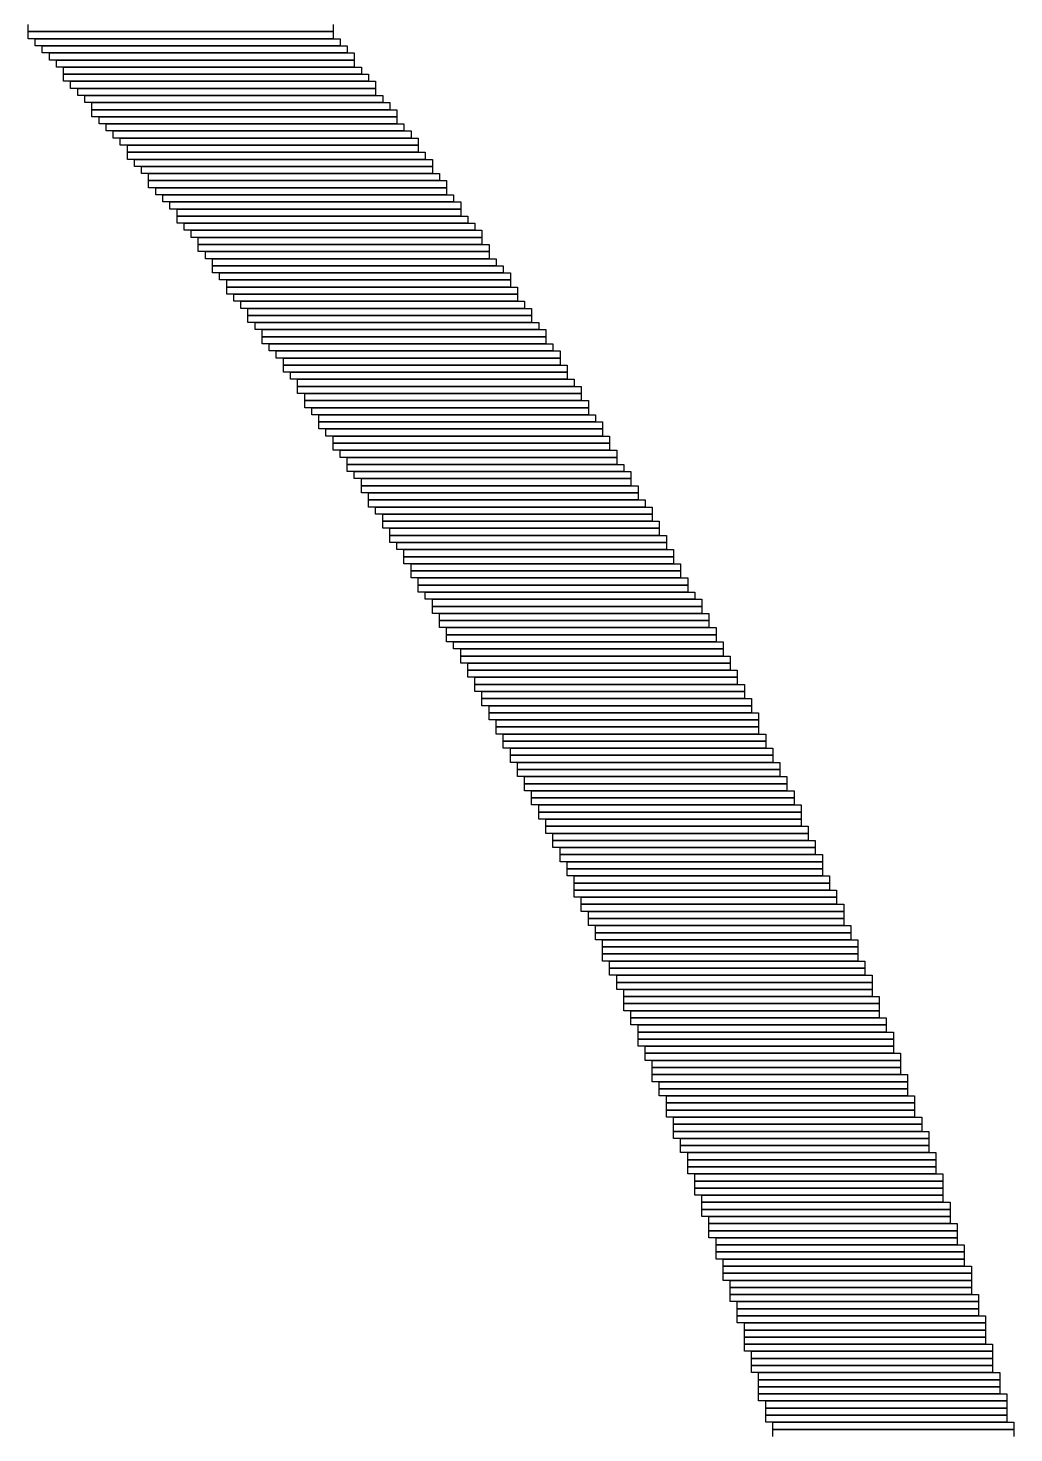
# Model space of a CAD drawing. Extents: x 24 to 1007, y 0 to 1020.
# Drawn here: x 854 to 993, y 632.5 to 830.5 of the extents above; entities that cross this region are included whole.
import ezdxf

# ---------------------------------------------------------------- set-up
doc = ezdxf.new("R2010")
doc.units = 0

msp = doc.modelspace()

# ---------------------------------------------------------------- linework, layer by layer
for p, q in [((854, 830), (854, 831)), ((897, 830), (854, 830)), ((854, 830), (897, 830)), ((854, 829), (854, 830)), ((897, 831), (897, 830)), ((897, 830), (897, 829)), ((897, 829), (854, 829)), ((855, 829), (898, 829)), ((855, 828), (855, 829)), ((898, 828), (855, 828)), ((856, 828), (899, 828)), ((856, 827), (856, 828)), ((898, 829), (898, 828)), ((899, 828), (899, 827)), ((899, 827), (856, 827)), ((857, 827), (900, 827)), ((857, 826), (857, 827)), ((900, 826), (857, 826)), ((858, 826), (900, 826)), ((858, 825), (858, 826)), ((900, 827), (900, 826)), ((900, 826), (900, 825)), ((900, 825), (858, 825)), ((859, 825), (901, 825)), ((859, 824), (859, 825)), ((901, 824), (859, 824)), ((859, 824), (902, 824)), ((859, 823), (859, 824)), ((901, 825), (901, 824)), ((902, 824), (902, 823)), ((902, 823), (859, 823)), ((860, 823), (903, 823)), ((860, 822), (860, 823)), ((903, 822), (860, 822)), ((861, 822), (903, 822)), ((861, 821), (861, 822)), ((903, 823), (903, 822)), ((903, 822), (903, 821)), ((903, 821), (861, 821)), ((862, 821), (904, 821)), ((862, 820), (862, 821)), ((904, 820), (862, 820)), ((863, 820), (905, 820)), ((863, 819), (863, 820)), ((904, 821), (904, 820)), ((905, 820), (905, 819)), ((905, 819), (863, 819)), ((863, 819), (906, 819)), ((863, 818), (863, 819)), ((906, 818), (863, 818)), ((864, 818), (906, 818)), ((864, 817), (864, 818)), ((906, 819), (906, 818)), ((906, 818), (906, 817)), ((906, 817), (864, 817)), ((865, 817), (907, 817)), ((865, 816), (865, 817)), ((907, 816), (865, 816)), ((866, 816), (908, 816)), ((866, 815), (866, 816)), ((907, 817), (907, 816)), ((908, 816), (908, 815)), ((908, 815), (866, 815)), ((867, 815), (909, 815)), ((867, 814), (867, 815)), ((909, 814), (867, 814)), ((868, 814), (909, 814)), ((868, 813), (868, 814)), ((909, 815), (909, 814)), ((909, 814), (909, 813)), ((909, 813), (868, 813)), ((868, 813), (910, 813)), ((868, 812), (868, 813)), ((910, 812), (868, 812)), ((869, 812), (911, 812)), ((869, 811), (869, 812)), ((910, 813), (910, 812)), ((911, 812), (911, 811)), ((911, 811), (869, 811)), ((870, 811), (911, 811)), ((870, 810), (870, 811)), ((911, 810), (870, 810)), ((871, 810), (912, 810)), ((871, 809), (871, 810)), ((911, 811), (911, 810)), ((912, 810), (912, 809)), ((912, 809), (871, 809)), ((871, 809), (913, 809)), ((871, 808), (871, 809)), ((913, 808), (871, 808)), ((872, 808), (913, 808)), ((872, 807), (872, 808)), ((913, 809), (913, 808)), ((913, 808), (913, 807)), ((913, 807), (872, 807)), ((873, 807), (914, 807)), ((873, 806), (873, 807)), ((914, 806), (873, 806)), ((874, 806), (915, 806)), ((874, 805), (874, 806)), ((914, 807), (914, 806)), ((915, 806), (915, 805)), ((915, 805), (874, 805)), ((875, 805), (915, 805)), ((875, 804), (875, 805)), ((915, 804), (875, 804)), ((875, 804), (916, 804)), ((875, 803), (875, 804)), ((915, 805), (915, 804)), ((916, 804), (916, 803)), ((916, 803), (875, 803)), ((876, 803), (917, 803)), ((876, 802), (876, 803)), ((917, 802), (876, 802)), ((877, 802), (918, 802)), ((877, 801), (877, 802)), ((917, 803), (917, 802)), ((918, 802), (918, 801)), ((918, 801), (877, 801)), ((878, 801), (918, 801)), ((878, 800), (878, 801)), ((918, 800), (878, 800)), ((878, 800), (919, 800)), ((878, 799), (878, 800)), ((918, 801), (918, 800)), ((919, 800), (919, 799)), ((919, 799), (878, 799)), ((879, 799), (919, 799)), ((879, 798), (879, 799)), ((919, 798), (879, 798)), ((880, 798), (920, 798)), ((880, 797), (880, 798)), ((919, 799), (919, 798)), ((920, 798), (920, 797)), ((920, 797), (880, 797)), ((880, 797), (921, 797)), ((880, 796), (880, 797)), ((921, 796), (880, 796)), ((881, 796), (922, 796)), ((881, 795), (881, 796)), ((921, 797), (921, 796)), ((922, 796), (922, 795)), ((922, 795), (881, 795)), ((882, 795), (922, 795)), ((882, 794), (882, 795)), ((922, 794), (882, 794)), ((882, 794), (923, 794)), ((882, 793), (882, 794)), ((922, 795), (922, 794)), ((923, 794), (923, 793)), ((923, 793), (882, 793)), ((883, 793), (923, 793)), ((883, 792), (883, 793)), ((923, 792), (883, 792)), ((884, 792), (924, 792)), ((884, 791), (884, 792)), ((923, 793), (923, 792)), ((924, 792), (924, 791)), ((924, 791), (884, 791)), ((885, 791), (925, 791)), ((885, 790), (885, 791)), ((925, 791), (925, 790)), ((925, 790), (885, 790)), ((885, 790), (925, 790)), ((885, 789), (885, 790)), ((925, 789), (885, 789)), ((886, 789), (926, 789)), ((886, 788), (886, 789)), ((925, 790), (925, 789)), ((926, 789), (926, 788)), ((926, 788), (886, 788)), ((887, 788), (927, 788)), ((887, 787), (887, 788)), ((927, 787), (887, 787)), ((887, 787), (927, 787)), ((887, 786), (887, 787)), ((927, 788), (927, 787)), ((927, 787), (927, 786)), ((927, 786), (887, 786)), ((888, 786), (928, 786)), ((888, 785), (888, 786)), ((928, 785), (888, 785)), ((889, 785), (929, 785)), ((889, 784), (889, 785)), ((928, 786), (928, 785)), ((929, 785), (929, 784)), ((929, 784), (889, 784)), ((890, 784), (929, 784)), ((890, 783), (890, 784)), ((929, 783), (890, 783)), ((890, 783), (930, 783)), ((890, 782), (890, 783)), ((929, 784), (929, 783)), ((930, 783), (930, 782)), ((930, 782), (890, 782)), ((891, 782), (930, 782)), ((891, 781), (891, 782)), ((930, 781), (891, 781)), ((892, 781), (931, 781)), ((892, 780), (892, 781)), ((930, 782), (930, 781)), ((931, 781), (931, 780)), ((931, 780), (892, 780)), ((892, 780), (932, 780)), ((892, 779), (892, 780)), ((932, 779), (892, 779)), ((893, 779), (932, 779)), ((893, 778), (893, 779)), ((932, 780), (932, 779)), ((932, 779), (932, 778)), ((932, 778), (893, 778)), ((893, 778), (933, 778)), ((893, 777), (893, 778)), ((933, 777), (893, 777)), ((894, 777), (933, 777)), ((894, 776), (894, 777)), ((933, 778), (933, 777)), ((933, 777), (933, 776)), ((933, 776), (894, 776)), ((895, 776), (934, 776)), ((895, 775), (895, 776)), ((934, 775), (895, 775)), ((895, 775), (935, 775)), ((895, 774), (895, 775)), ((934, 776), (934, 775)), ((935, 775), (935, 774)), ((935, 774), (895, 774)), ((896, 774), (935, 774)), ((896, 773), (896, 774)), ((935, 773), (896, 773)), ((897, 773), (936, 773)), ((897, 772), (897, 773)), ((935, 774), (935, 773)), ((936, 773), (936, 772)), ((936, 772), (897, 772)), ((897, 772), (936, 772)), ((897, 771), (897, 772)), ((936, 771), (897, 771)), ((898, 771), (937, 771)), ((898, 770), (898, 771)), ((936, 772), (936, 771)), ((937, 771), (937, 770)), ((937, 770), (898, 770)), ((899, 770), (937, 770)), ((899, 769), (899, 770)), ((937, 769), (899, 769)), ((899, 769), (938, 769)), ((899, 768), (899, 769)), ((937, 770), (937, 769)), ((938, 769), (938, 768)), ((938, 768), (899, 768)), ((900, 768), (939, 768)), ((900, 767), (900, 768)), ((939, 767), (900, 767)), ((901, 767), (939, 767)), ((901, 766), (901, 767)), ((939, 768), (939, 767)), ((939, 767), (939, 766)), ((939, 766), (901, 766)), ((901, 766), (940, 766)), ((901, 765), (901, 766)), ((940, 765), (901, 765)), ((902, 765), (940, 765)), ((902, 764), (902, 765)), ((940, 766), (940, 765)), ((940, 765), (940, 764)), ((940, 764), (902, 764)), ((902, 764), (941, 764)), ((902, 763), (902, 764)), ((941, 763), (902, 763)), ((903, 763), (942, 763)), ((903, 762), (903, 763)), ((941, 764), (941, 763)), ((942, 763), (942, 762)), ((942, 762), (903, 762)), ((904, 762), (942, 762)), ((904, 761), (904, 762)), ((942, 761), (904, 761)), ((904, 761), (943, 761)), ((904, 760), (904, 761)), ((942, 762), (942, 761)), ((943, 761), (943, 760)), ((943, 760), (904, 760)), ((905, 760), (943, 760)), ((905, 759), (905, 760)), ((943, 759), (905, 759)), ((905, 759), (944, 759)), ((905, 758), (905, 759)), ((943, 760), (943, 759)), ((944, 759), (944, 758)), ((944, 758), (905, 758)), ((906, 758), (944, 758)), ((906, 757), (906, 758)), ((944, 757), (906, 757)), ((907, 757), (945, 757)), ((907, 756), (907, 757)), ((944, 758), (944, 757)), ((945, 757), (945, 756)), ((945, 756), (907, 756)), ((907, 756), (945, 756)), ((907, 755), (907, 756)), ((945, 755), (907, 755)), ((908, 755), (946, 755)), ((908, 754), (908, 755)), ((945, 756), (945, 755)), ((946, 755), (946, 754)), ((946, 754), (908, 754)), ((908, 754), (946, 754)), ((908, 753), (908, 754)), ((946, 753), (908, 753)), ((909, 753), (947, 753)), ((909, 752), (909, 753)), ((946, 754), (946, 753)), ((947, 753), (947, 752)), ((947, 752), (909, 752)), ((909, 752), (947, 752)), ((909, 751), (909, 752)), ((947, 751), (909, 751)), ((910, 751), (948, 751)), ((910, 750), (910, 751)), ((947, 752), (947, 751)), ((948, 751), (948, 750)), ((948, 750), (910, 750)), ((911, 750), (949, 750)), ((911, 749), (911, 750)), ((949, 749), (911, 749)), ((911, 749), (949, 749)), ((911, 748), (911, 749)), ((949, 750), (949, 749)), ((949, 749), (949, 748)), ((949, 748), (911, 748)), ((912, 748), (950, 748)), ((912, 747), (912, 748)), ((950, 747), (912, 747)), ((912, 747), (950, 747)), ((912, 746), (912, 747)), ((950, 748), (950, 747)), ((950, 747), (950, 746)), ((950, 746), (912, 746)), ((913, 746), (951, 746)), ((913, 745), (913, 746)), ((951, 745), (913, 745)), ((913, 745), (951, 745)), ((913, 744), (913, 745)), ((951, 746), (951, 745)), ((951, 745), (951, 744)), ((951, 744), (913, 744)), ((914, 744), (952, 744)), ((914, 743), (914, 744)), ((952, 743), (914, 743)), ((915, 743), (952, 743)), ((915, 742), (915, 743)), ((952, 744), (952, 743)), ((952, 743), (952, 742)), ((952, 742), (915, 742)), ((915, 742), (953, 742)), ((915, 741), (915, 742)), ((953, 741), (915, 741)), ((916, 741), (953, 741)), ((916, 740), (916, 741)), ((953, 742), (953, 741)), ((953, 741), (953, 740)), ((953, 740), (916, 740)), ((916, 740), (954, 740)), ((916, 739), (916, 740)), ((954, 739), (916, 739)), ((917, 739), (954, 739)), ((917, 738), (917, 739)), ((954, 740), (954, 739)), ((954, 739), (954, 738)), ((954, 738), (917, 738)), ((917, 738), (955, 738)), ((917, 737), (917, 738)), ((955, 737), (917, 737)), ((918, 737), (955, 737)), ((918, 736), (918, 737)), ((955, 738), (955, 737)), ((955, 737), (955, 736)), ((955, 736), (918, 736)), ((918, 736), (956, 736)), ((918, 735), (918, 736)), ((956, 735), (918, 735)), ((919, 735), (956, 735)), ((919, 734), (919, 735)), ((956, 736), (956, 735)), ((956, 735), (956, 734)), ((956, 734), (919, 734)), ((919, 734), (957, 734)), ((919, 733), (919, 734)), ((957, 733), (919, 733)), ((920, 733), (957, 733)), ((920, 732), (920, 733)), ((957, 734), (957, 733)), ((957, 733), (957, 732)), ((957, 732), (920, 732)), ((920, 732), (957, 732)), ((920, 731), (920, 732)), ((957, 731), (920, 731)), ((921, 731), (958, 731)), ((921, 730), (921, 731)), ((957, 732), (957, 731)), ((958, 731), (958, 730)), ((958, 730), (921, 730)), ((921, 730), (958, 730)), ((921, 729), (921, 730)), ((958, 729), (921, 729)), ((922, 729), (959, 729)), ((922, 728), (922, 729)), ((958, 730), (958, 729)), ((959, 729), (959, 728)), ((959, 728), (922, 728)), ((922, 728), (959, 728)), ((922, 727), (922, 728)), ((959, 727), (922, 727)), ((923, 727), (960, 727)), ((923, 726), (923, 727)), ((959, 728), (959, 727)), ((960, 727), (960, 726)), ((960, 726), (923, 726)), ((923, 726), (960, 726)), ((923, 725), (923, 726)), ((960, 725), (923, 725)), ((924, 725), (961, 725)), ((924, 724), (924, 725)), ((960, 726), (960, 725)), ((961, 725), (961, 724)), ((961, 724), (924, 724)), ((924, 724), (961, 724)), ((924, 723), (924, 724)), ((961, 723), (924, 723)), ((925, 723), (962, 723)), ((925, 722), (925, 723)), ((961, 724), (961, 723)), ((962, 723), (962, 722)), ((962, 722), (925, 722)), ((925, 722), (962, 722)), ((925, 721), (925, 722)), ((962, 721), (925, 721)), ((926, 721), (963, 721)), ((926, 720), (926, 721)), ((962, 722), (962, 721)), ((963, 721), (963, 720)), ((963, 720), (926, 720)), ((926, 720), (963, 720)), ((926, 719), (926, 720)), ((963, 719), (926, 719)), ((927, 719), (963, 719)), ((927, 718), (927, 719)), ((963, 720), (963, 719)), ((963, 719), (963, 718)), ((963, 718), (927, 718)), ((927, 718), (964, 718)), ((927, 717), (927, 718)), ((964, 717), (927, 717)), ((928, 717), (964, 717)), ((928, 716), (928, 717)), ((964, 718), (964, 717)), ((964, 717), (964, 716)), ((964, 716), (928, 716)), ((928, 716), (965, 716)), ((928, 715), (928, 716)), ((965, 715), (928, 715)), ((929, 715), (965, 715)), ((929, 714), (929, 715)), ((965, 716), (965, 715)), ((965, 715), (965, 714)), ((965, 714), (929, 714)), ((929, 714), (966, 714)), ((929, 713), (929, 714)), ((966, 713), (929, 713)), ((930, 713), (966, 713)), ((930, 712), (930, 713)), ((966, 714), (966, 713)), ((966, 713), (966, 712)), ((966, 712), (930, 712)), ((930, 712), (966, 712)), ((930, 711), (930, 712)), ((966, 711), (930, 711)), ((931, 711), (967, 711)), ((931, 710), (931, 711)), ((966, 712), (966, 711)), ((967, 711), (967, 710)), ((967, 710), (931, 710)), ((931, 710), (967, 710)), ((931, 709), (931, 710)), ((967, 709), (931, 709)), ((931, 709), (968, 709)), ((931, 708), (931, 709)), ((967, 710), (967, 709)), ((968, 709), (968, 708)), ((968, 708), (931, 708)), ((932, 708), (968, 708)), ((932, 707), (932, 708)), ((968, 707), (932, 707)), ((932, 707), (969, 707)), ((932, 706), (932, 707)), ((968, 708), (968, 707)), ((969, 707), (969, 706)), ((969, 706), (932, 706)), ((933, 706), (969, 706)), ((933, 705), (933, 706)), ((969, 705), (933, 705)), ((933, 705), (969, 705)), ((933, 704), (933, 705)), ((969, 706), (969, 705)), ((969, 705), (969, 704)), ((969, 704), (933, 704)), ((934, 704), (970, 704)), ((934, 703), (934, 704)), ((970, 703), (934, 703)), ((934, 703), (970, 703)), ((934, 702), (934, 703)), ((970, 704), (970, 703)), ((970, 703), (970, 702)), ((970, 702), (934, 702)), ((935, 702), (971, 702)), ((935, 701), (935, 702)), ((971, 701), (935, 701)), ((935, 701), (971, 701)), ((935, 700), (935, 701)), ((971, 702), (971, 701)), ((971, 701), (971, 700)), ((971, 700), (935, 700)), ((935, 700), (971, 700)), ((935, 699), (935, 700)), ((971, 699), (935, 699)), ((936, 699), (972, 699)), ((936, 698), (936, 699)), ((971, 700), (971, 699)), ((972, 699), (972, 698)), ((972, 698), (936, 698)), ((936, 698), (972, 698)), ((936, 697), (936, 698)), ((972, 697), (936, 697)), ((937, 697), (973, 697)), ((937, 696), (937, 697)), ((972, 698), (972, 697)), ((973, 697), (973, 696)), ((973, 696), (937, 696)), ((937, 696), (973, 696)), ((937, 695), (937, 696)), ((973, 695), (937, 695)), ((938, 695), (973, 695)), ((938, 694), (938, 695)), ((973, 696), (973, 695)), ((973, 695), (973, 694)), ((973, 694), (938, 694)), ((938, 694), (974, 694)), ((938, 693), (938, 694)), ((974, 693), (938, 693)), ((938, 693), (974, 693)), ((938, 692), (938, 693)), ((974, 694), (974, 693)), ((974, 693), (974, 692)), ((974, 692), (938, 692)), ((939, 692), (974, 692)), ((939, 691), (939, 692)), ((974, 692), (974, 691)), ((974, 691), (939, 691)), ((939, 691), (975, 691)), ((939, 690), (939, 691)), ((975, 690), (939, 690)), ((940, 690), (975, 690)), ((940, 689), (940, 690)), ((975, 691), (975, 690)), ((975, 690), (975, 689)), ((975, 689), (940, 689)), ((940, 689), (976, 689)), ((940, 688), (940, 689)), ((976, 688), (940, 688)), ((940, 688), (976, 688)), ((940, 687), (940, 688)), ((976, 689), (976, 688)), ((976, 688), (976, 687)), ((976, 687), (940, 687)), ((941, 687), (976, 687)), ((941, 686), (941, 687)), ((976, 686), (941, 686)), ((941, 686), (977, 686)), ((941, 685), (941, 686)), ((976, 687), (976, 686)), ((977, 686), (977, 685)), ((977, 685), (941, 685)), ((942, 685), (977, 685)), ((942, 684), (942, 685)), ((977, 684), (942, 684)), ((942, 684), (977, 684)), ((942, 683), (942, 684)), ((977, 685), (977, 684)), ((977, 684), (977, 683)), ((977, 683), (942, 683)), ((942, 683), (978, 683)), ((942, 682), (942, 683)), ((978, 682), (942, 682)), ((943, 682), (978, 682)), ((943, 681), (943, 682)), ((978, 683), (978, 682)), ((978, 682), (978, 681)), ((978, 681), (943, 681)), ((943, 681), (978, 681)), ((943, 680), (943, 681)), ((978, 680), (943, 680)), ((944, 680), (979, 680)), ((944, 679), (944, 680)), ((978, 681), (978, 680)), ((979, 680), (979, 679)), ((979, 679), (944, 679)), ((944, 679), (979, 679)), ((944, 678), (944, 679)), ((979, 678), (944, 678)), ((944, 678), (979, 678)), ((944, 677), (944, 678)), ((979, 679), (979, 678)), ((979, 678), (979, 677)), ((979, 677), (944, 677)), ((945, 677), (980, 677)), ((945, 676), (945, 677)), ((980, 676), (945, 676)), ((945, 676), (980, 676)), ((945, 675), (945, 676)), ((980, 677), (980, 676)), ((980, 676), (980, 675)), ((980, 675), (945, 675)), ((945, 675), (981, 675)), ((945, 674), (945, 675)), ((981, 674), (945, 674)), ((946, 674), (981, 674)), ((946, 673), (946, 674)), ((981, 675), (981, 674)), ((981, 674), (981, 673)), ((981, 673), (946, 673)), ((946, 673), (981, 673)), ((946, 672), (946, 673)), ((981, 672), (946, 672)), ((947, 672), (982, 672)), ((947, 671), (947, 672)), ((981, 673), (981, 672)), ((982, 672), (982, 671)), ((982, 671), (947, 671)), ((947, 671), (982, 671)), ((947, 670), (947, 671)), ((982, 670), (947, 670)), ((947, 670), (982, 670)), ((947, 669), (947, 670)), ((982, 671), (982, 670)), ((982, 670), (982, 669)), ((982, 669), (947, 669)), ((948, 669), (983, 669)), ((948, 668), (948, 669)), ((983, 668), (948, 668)), ((948, 668), (983, 668)), ((948, 667), (948, 668)), ((983, 669), (983, 668)), ((983, 668), (983, 667)), ((983, 667), (948, 667)), ((948, 667), (983, 667)), ((948, 666), (948, 667)), ((983, 666), (948, 666)), ((949, 666), (983, 666)), ((949, 665), (949, 666)), ((983, 667), (983, 666)), ((983, 666), (983, 665)), ((983, 665), (949, 665)), ((949, 665), (984, 665)), ((949, 664), (949, 665)), ((984, 664), (949, 664)), ((949, 664), (984, 664)), ((949, 663), (949, 664)), ((984, 665), (984, 664)), ((984, 664), (984, 663)), ((984, 663), (949, 663)), ((950, 663), (984, 663)), ((950, 662), (950, 663)), ((984, 662), (950, 662)), ((950, 662), (985, 662)), ((950, 661), (950, 662)), ((984, 663), (984, 662)), ((985, 662), (985, 661)), ((985, 661), (950, 661)), ((950, 661), (985, 661)), ((950, 660), (950, 661)), ((985, 660), (950, 660)), ((951, 660), (985, 660)), ((951, 659), (951, 660)), ((985, 661), (985, 660)), ((985, 660), (985, 659)), ((985, 659), (951, 659)), ((951, 659), (986, 659)), ((951, 658), (951, 659)), ((986, 658), (951, 658)), ((951, 658), (986, 658)), ((951, 657), (951, 658)), ((986, 659), (986, 658)), ((986, 658), (986, 657)), ((986, 657), (951, 657)), ((952, 657), (986, 657)), ((952, 656), (952, 657)), ((986, 656), (952, 656)), ((952, 656), (987, 656)), ((952, 655), (952, 656)), ((986, 657), (986, 656)), ((987, 656), (987, 655)), ((987, 655), (952, 655)), ((952, 655), (987, 655)), ((952, 654), (952, 655)), ((987, 654), (952, 654)), ((953, 654), (987, 654)), ((953, 653), (953, 654)), ((987, 655), (987, 654)), ((987, 654), (987, 653)), ((987, 653), (953, 653)), ((953, 653), (987, 653)), ((953, 652), (953, 653)), ((987, 652), (953, 652)), ((953, 652), (988, 652)), ((953, 651), (953, 652)), ((987, 653), (987, 652)), ((988, 652), (988, 651)), ((988, 651), (953, 651)), ((954, 651), (988, 651)), ((954, 650), (954, 651)), ((988, 650), (954, 650)), ((954, 650), (988, 650)), ((954, 649), (954, 650)), ((988, 651), (988, 650)), ((988, 650), (988, 649)), ((988, 649), (954, 649)), ((954, 649), (989, 649)), ((954, 648), (954, 649)), ((989, 648), (954, 648)), ((955, 648), (989, 648)), ((955, 647), (955, 648)), ((989, 649), (989, 648)), ((989, 648), (989, 647)), ((989, 647), (955, 647)), ((955, 647), (989, 647)), ((955, 646), (955, 647)), ((989, 646), (955, 646)), ((955, 646), (989, 646)), ((955, 645), (955, 646)), ((989, 647), (989, 646)), ((989, 646), (989, 645)), ((989, 645), (955, 645)), ((955, 645), (990, 645)), ((955, 644), (955, 645)), ((990, 644), (955, 644)), ((956, 644), (990, 644)), ((956, 643), (956, 644)), ((990, 645), (990, 644)), ((990, 644), (990, 643)), ((990, 643), (956, 643)), ((956, 643), (990, 643)), ((956, 642), (956, 643)), ((990, 642), (956, 642)), ((956, 642), (990, 642)), ((956, 641), (956, 642)), ((990, 643), (990, 642)), ((990, 642), (990, 641)), ((990, 641), (956, 641)), ((957, 641), (991, 641)), ((957, 640), (957, 641)), ((991, 640), (957, 640)), ((957, 640), (991, 640)), ((957, 639), (957, 640)), ((991, 641), (991, 640)), ((991, 640), (991, 639)), ((991, 639), (957, 639)), ((957, 639), (991, 639)), ((957, 638), (957, 639)), ((991, 638), (957, 638)), ((957, 638), (992, 638)), ((957, 637), (957, 638)), ((991, 639), (991, 638)), ((992, 638), (992, 637)), ((992, 637), (957, 637)), ((958, 637), (992, 637)), ((958, 636), (958, 637)), ((992, 636), (958, 636)), ((958, 636), (992, 636)), ((958, 635), (958, 636)), ((992, 637), (992, 636)), ((992, 636), (992, 635)), ((992, 635), (958, 635)), ((958, 635), (992, 635)), ((958, 634), (958, 635)), ((992, 634), (958, 634)), ((959, 634), (993, 634)), ((959, 633), (959, 634)), ((992, 635), (992, 634)), ((993, 634), (993, 633)), ((993, 633), (959, 633)), ((959, 633), (993, 633)), ((959, 632), (959, 633)), ((993, 633), (993, 632))]:
    msp.add_line(p, q)

doc.saveas('drawing.dxf')
